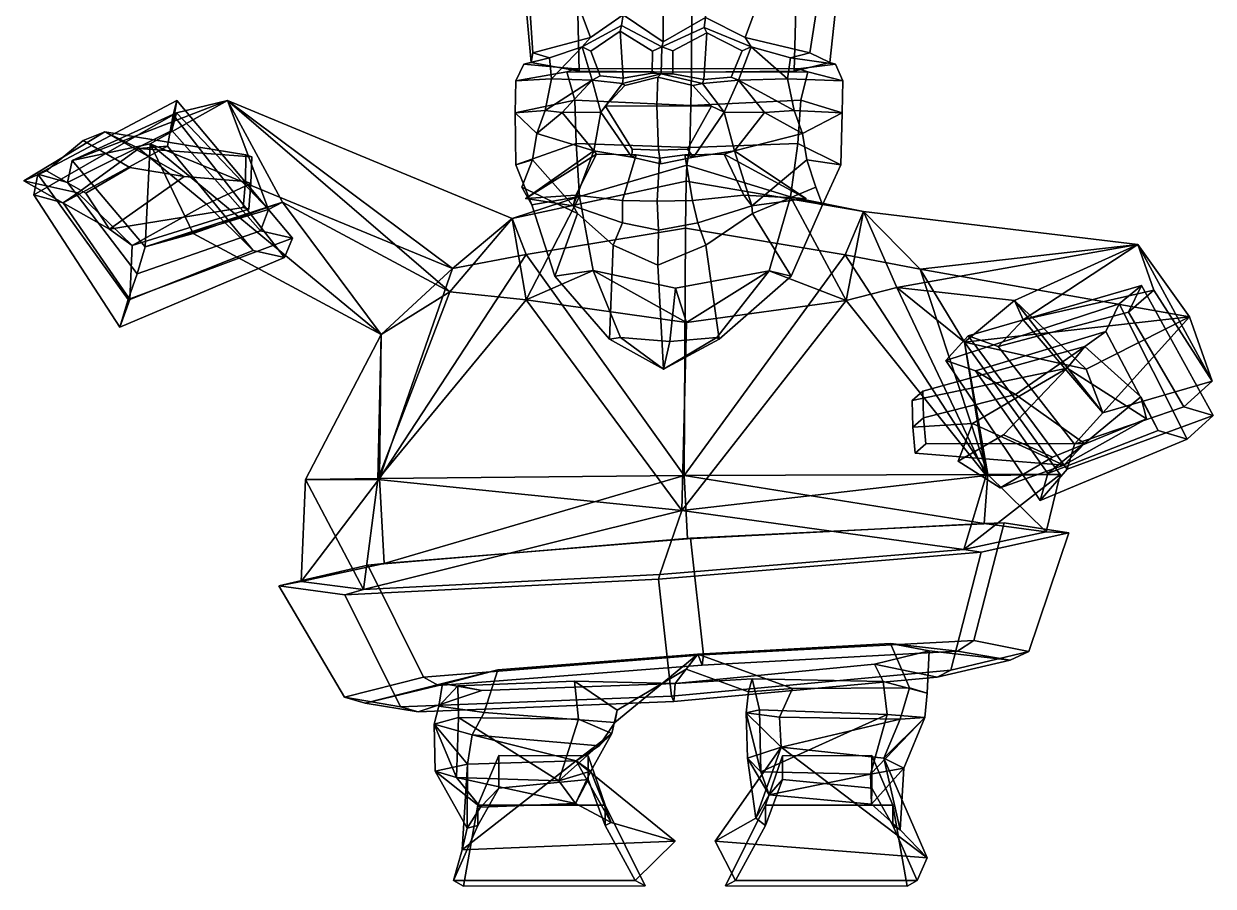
# Model space of a CAD drawing. Extents: x -256 to 201, y -153 to 345.
# Drawn here: x -256.1 to 200.8, y -152.9 to 178.5 of the extents above; entities that cross this region are included whole.
import ezdxf

# ---------------------------------------------------------------- set-up
doc = ezdxf.new("R2010")
doc.units = 0

msp = doc.modelspace()

# ---------------------------------------------------------------- linework, layer by layer
for p in [(-63.238716, 111.370888, 94.347466), (44.325809, 111.370888, 105.103508)]:
    msp.add_point(p)
for points in [[(-38.424961, 173.164734, 91.076164), (-50.834042, 206.534027, 86.301208), (-62.735733, 200.121628, 56.16407), (-60.489601, 167.277328, 71.203293)], [(-25.800177, 181.825867, 103.269112), (-27.749464, 207.61705, 100.92363), (-50.834042, 206.534027, 86.301208), (-38.424961, 173.164734, 91.076164)], [(-10.48357, 171.460022, 108.020943), (-10.50465, 206.085495, 108.23175), (-27.749464, 207.61705, 100.92363), (-25.800177, 181.825867, 103.269112)], [(-10.48357, 171.460022, 108.020943), (5.841125, 180.860107, 106.432549), (7.845806, 207.61705, 104.483025), (-10.50465, 206.085495, 108.23175)], [(5.841125, 180.860107, 106.432549), (21.059874, 173.164734, 97.024429), (33.368725, 206.534027, 94.721169), (7.845806, 207.61705, 104.483025)], [(21.059874, 173.164734, 97.024429), (45.822681, 167.277328, 81.834114), (51.002285, 200.121628, 67.537445), (33.368725, 206.534027, 94.721169)], [(-60.489601, 167.277328, 71.203293), (-62.735733, 200.121628, 56.16407), (-64.513626, 200.426453, 32.007229), (-61.224648, 163.509781, 36.175297)], [(-61.224648, 163.509781, 36.175297), (-64.513626, 200.426453, 32.007229), (-43.460579, 193.541306, 12.481117), (-42.761574, 160.246017, 13.787185)], [(53.479145, 163.509781, 47.645241), (39.814774, 160.246017, 22.044508), (40.758556, 193.541306, 20.902712), (57.528332, 200.426453, 44.21096)], [(45.822681, 167.277328, 81.834114), (53.479145, 163.509781, 47.645241), (57.528332, 200.426453, 44.21096), (51.002285, 200.121628, 67.537445)], [(-42.761574, 160.246017, 13.787185), (-43.460579, 193.541306, 12.481117), (0.487364, 190.708832, -1.692546), (0.340122, 159.912338, -0.220073)], [(39.814774, 160.246017, 22.044508), (0.340122, 159.912338, -0.220073), (0.487364, 190.708832, -1.692546), (40.758556, 193.541306, 20.902712)], [(-25.800177, 181.825867, 103.269112), (-38.424961, 173.164734, 91.076164), (-41.594002, 169.593369, 93.781662), (-26.426691, 177.756485, 107.675194)], [(-10.48357, 171.460022, 108.020943), (-25.800177, 181.825867, 103.269112), (-26.426691, 177.756485, 107.675194), (-10.987118, 169.582245, 111.263695)], [(-10.48357, 171.460022, 108.020943), (-10.987118, 169.582245, 111.263695), (5.26546, 176.964447, 110.843819), (5.841125, 180.860107, 106.432549)], [(5.841125, 180.860107, 106.432549), (5.26546, 176.964447, 110.843819), (23.356895, 169.593369, 100.276505), (21.059874, 173.164734, 97.024429)], [(-26.97364, 175.645432, 106.342171), (-26.426691, 177.756485, 107.675194), (-41.594002, 169.593369, 93.781662), (-38.303574, 167.891571, 94.951714)], [(-25.853243, 157.574173, 104.532349), (-26.97364, 175.645432, 106.342171), (-38.303574, 167.891571, 94.951714), (-34.727097, 158.443146, 98.326431)], [(-26.97364, 175.645432, 106.342171), (-14.5779, 167.882996, 109.27552), (-10.987118, 169.582245, 111.263695), (-26.426691, 177.756485, 107.675194)], [(-14.5779, 167.882996, 109.27552), (-26.97364, 175.645432, 106.342171), (-25.853243, 157.574173, 104.532349), (-14.664702, 159.429947, 110.143585)], [(6.263501, 175.001038, 109.455368), (5.26546, 176.964447, 110.843819), (-10.987118, 169.582245, 111.263695), (-6.712523, 167.993484, 110.250443)], [(-6.712523, 167.993484, 110.250443), (-6.819786, 159.181183, 111.323112), (5.136088, 157.00676, 106.972534), (6.263501, 175.001038, 109.455368)], [(5.136088, 157.00676, 106.972534), (15.675629, 157.933273, 101.460205), (19.844219, 168.003616, 98.151314), (6.263501, 175.001038, 109.455368)], [(6.263501, 175.001038, 109.455368), (19.844219, 168.003616, 98.151314), (23.356895, 169.593369, 100.276505), (5.26546, 176.964447, 110.843819)], [(-54.140175, 165.395065, 75.446938), (-41.594002, 169.593369, 93.781662), (-38.424961, 173.164734, 91.076164), (-60.489601, 167.277328, 71.203293)], [(-53.332695, 157.26564, 76.731651), (-41.594002, 169.593369, 93.781662), (-54.140175, 165.395065, 75.446938)], [(-37.765091, 156.736115, 99.067574), (-41.594002, 169.593369, 93.781662), (-53.332695, 157.26564, 76.731651)], [(-34.727097, 158.443146, 98.326431), (-38.303574, 167.891571, 94.951714), (-41.594002, 169.593369, 93.781662), (-37.765091, 156.736115, 99.067574)], [(-14.664702, 159.429947, 110.143585), (-11.288383, 159.198959, 113.828224), (-10.987118, 169.582245, 111.263695), (-14.5779, 167.882996, 109.27552)], [(-6.819786, 159.181183, 111.323112), (-6.712523, 167.993484, 110.250443), (-10.987118, 169.582245, 111.263695), (-11.288383, 159.198959, 113.828224)], [(15.675629, 157.933273, 101.460205), (18.488737, 156.736115, 104.692741), (23.356895, 169.593369, 100.276505), (19.844219, 168.003616, 98.151314)], [(18.488737, 156.736115, 104.692741), (37.269016, 157.26564, 85.791481), (23.356895, 169.593369, 100.276505)], [(38.403652, 165.395065, 84.700966), (45.822681, 167.277328, 81.834114), (21.059874, 173.164734, 97.024429), (23.356895, 169.593369, 100.276505)], [(37.269016, 157.26564, 85.791481), (38.403652, 165.395065, 84.700966), (23.356895, 169.593369, 100.276505)], [(-54.140175, 165.395065, 75.446938), (-63.980389, 162.939423, 36.697853), (-67.078659, 156.526855, 37.550365), (-53.332695, 157.26564, 76.731651)], [(-60.489601, 167.277328, 71.203293), (-61.224648, 163.509781, 36.175297), (-63.980389, 162.939423, 36.697853), (-54.140175, 165.395065, 75.446938)], [(38.403652, 165.395065, 84.700966), (37.269016, 157.26564, 85.791481), (58.50119, 156.526855, 50.107876), (55.721832, 162.939423, 48.667622)], [(45.822681, 167.277328, 81.834114), (38.403652, 165.395065, 84.700966), (55.721832, 162.939423, 48.667622), (53.479145, 163.509781, 47.645241)], [(-67.325806, 144.293625, 39.794331), (-67.078659, 156.526855, 37.550365), (-47.469124, 159.952713, 8.396517), (-44.476368, 149.109055, 7.139455)], [(-67.078659, 156.526855, 37.550365), (-63.980389, 162.939423, 36.697853), (-44.342854, 161.150146, 11.742759), (-47.469124, 159.952713, 8.396517)], [(-61.224648, 163.509781, 36.175297), (-42.761574, 160.246017, 13.787185), (-44.342854, 161.150146, 11.742759), (-63.980389, 162.939423, 36.697853)], [(-47.469124, 159.952713, 8.396517), (-44.342854, 161.150146, 11.742759), (0.271529, 161.229858, -1.327035), (0.351103, 159.891342, -2.571042)], [(-44.476368, 149.109055, 7.139455), (-47.469124, 159.952713, 8.396517), (0.351103, 159.891342, -2.571042), (0.200949, 147.02597, -1.069461)], [(-42.761574, 160.246017, 13.787185), (0.340122, 159.912338, -0.220073), (0.271529, 161.229858, -1.327035), (-44.342854, 161.150146, 11.742759)], [(42.368172, 149.109055, 15.82358), (0.200949, 147.02597, -1.069461), (0.351103, 159.891342, -2.571042), (45.05275, 159.952713, 17.648354)], [(39.814774, 160.246017, 22.044508), (41.414547, 161.150146, 20.318176), (0.271529, 161.229858, -1.327035), (0.340122, 159.912338, -0.220073)], [(45.05275, 159.952713, 17.648354), (0.351103, 159.891342, -2.571042), (0.271529, 161.229858, -1.327035), (41.414547, 161.150146, 20.318176)], [(53.479145, 163.509781, 47.645241), (55.721832, 162.939423, 48.667622), (41.414547, 161.150146, 20.318176), (39.814774, 160.246017, 22.044508)], [(58.50119, 156.526855, 50.107876), (45.05275, 159.952713, 17.648354), (41.414547, 161.150146, 20.318176), (55.721832, 162.939423, 48.667622)], [(58.299107, 144.293625, 52.356346), (42.368172, 149.109055, 15.82358), (45.05275, 159.952713, 17.648354), (58.50119, 156.526855, 50.107876)], [(-53.332695, 157.26564, 76.731651), (-67.078659, 156.526855, 37.550365), (-67.325806, 144.293625, 39.794331), (-55.84164, 145.121445, 76.315575)], [(-55.84164, 145.121445, 76.315575), (-37.765091, 156.736115, 99.067574), (-53.332695, 157.26564, 76.731651)], [(-49.293026, 144.352783, 101.225479), (-37.765091, 156.736115, 99.067574), (-55.84164, 145.121445, 76.315575)], [(-49.293026, 144.352783, 101.225479), (-34.474548, 144.493484, 105.876968), (-37.765091, 156.736115, 99.067574)], [(-25.853243, 157.574173, 104.532349), (-34.727097, 158.443146, 98.326431), (-37.765091, 156.736115, 99.067574), (-26.04619, 155.545486, 106.805496)], [(-34.474548, 144.493484, 105.876968), (-26.04619, 155.545486, 106.805496), (-37.765091, 156.736115, 99.067574)], [(-32.642033, 146.783783, 124.295982), (-25.200277, 154.724426, 123.794212), (-26.04619, 155.545486, 106.805496), (-34.474548, 144.493484, 105.876968)], [(-12.935908, 146.949036, 133.003143), (-12.509444, 157.906586, 128.738327), (-25.200277, 154.724426, 123.794212), (-32.642033, 146.783783, 124.295982)], [(-25.853243, 157.574173, 104.532349), (-26.04619, 155.545486, 106.805496), (-11.288383, 159.198959, 113.828224), (-14.664702, 159.429947, 110.143585)], [(-12.509444, 157.906586, 128.738327), (-11.288383, 159.198959, 113.828224), (-26.04619, 155.545486, 106.805496), (-25.200277, 154.724426, 123.794212)], [(-12.935908, 146.949036, 133.003143), (8.104148, 146.783783, 128.370453), (0.9091, 154.724426, 126.405045), (-12.509444, 157.906586, 128.738327)], [(-12.509444, 157.906586, 128.738327), (0.9091, 154.724426, 126.405045), (4.5678, 155.545486, 109.866776), (-11.288383, 159.198959, 113.828224)], [(5.136088, 157.00676, 106.972534), (-6.819786, 159.181183, 111.323112), (-11.288383, 159.198959, 113.828224), (4.5678, 155.545486, 109.866776)], [(8.104148, 146.783783, 128.370453), (13.013133, 144.493484, 110.625557), (4.5678, 155.545486, 109.866776), (0.9091, 154.724426, 126.405045)], [(5.136088, 157.00676, 106.972534), (4.5678, 155.545486, 109.866776), (18.488737, 156.736115, 104.692741), (15.675629, 157.933273, 101.460205)], [(13.013133, 144.493484, 110.625557), (18.488737, 156.736115, 104.692741), (4.5678, 155.545486, 109.866776)], [(28.459249, 144.352783, 109.000404), (18.488737, 156.736115, 104.692741), (13.013133, 144.493484, 110.625557)], [(39.810677, 145.121445, 85.88044), (37.269016, 157.26564, 85.791481), (18.488737, 156.736115, 104.692741)], [(28.459249, 144.352783, 109.000404), (39.810677, 145.121445, 85.88044), (18.488737, 156.736115, 104.692741)], [(37.269016, 157.26564, 85.791481), (39.810677, 145.121445, 85.88044), (58.299107, 144.293625, 52.356346), (58.50119, 156.526855, 50.107876)], [(-252.204239, 112.777664, 132.172394), (-198.714584, 143.487473, 143.491898), (-197.283386, 148.977921, 110.419518), (-250.745316, 120.649475, 98.92968)], [(-250.745316, 120.649475, 98.92968), (-197.283386, 148.977921, 110.419518), (-199.2388, 137.446243, 107.005402), (-239.272339, 117.45993, 98.751465)], [(-237.507584, 125.955399, 62.483101), (-197.440521, 144.171997, 70.234367), (-177.847961, 148.933502, 19.123289)], [(-237.507584, 125.955399, 62.483101), (-177.847961, 148.933502, 19.123289), (-207.500793, 132.367493, -9.744081)], [(-91.414642, 84.372635, -40.898521), (-207.500793, 132.367493, -9.744081), (-177.847961, 148.933502, 19.123289)], [(-152.916611, 96.1343, 98.174843), (-165.159683, 98.887833, 98.179619), (-199.2388, 137.446243, 107.005402), (-197.283386, 148.977921, 110.419518)], [(-152.916611, 96.1343, 98.174843), (-197.283386, 148.977921, 110.419518), (-198.714584, 143.487473, 143.491898), (-155.948196, 88.656586, 131.429688)], [(-162.095581, 107.057709, 61.90123), (-177.847961, 148.933502, 19.123289), (-197.440521, 144.171997, 70.234367)], [(-92.440254, 75.497864, 38.985851), (-68.430092, 103.672539, -10.877887), (-177.847961, 148.933502, 19.123289)], [(-92.440254, 75.497864, 38.985851), (-177.847961, 148.933502, 19.123289), (-156.740005, 109.905197, 45.179836)], [(-91.414642, 84.372635, -40.898521), (-177.847961, 148.933502, 19.123289), (-68.430092, 103.672539, -10.877887)], [(-162.095581, 107.057709, 61.90123), (-156.740005, 109.905197, 45.179836), (-177.847961, 148.933502, 19.123289)], [(-67.014259, 124.309937, 41.236904), (-67.325806, 144.293625, 39.794331), (-44.476368, 149.109055, 7.139455), (-43.956573, 132.431183, 10.221967)], [(-43.956573, 132.431183, 10.221967), (-44.476368, 149.109055, 7.139455), (0.200949, 147.02597, -1.069461), (-0.256354, 130.929184, 3.503741)], [(-22.394241, 130.331924, 120.259743), (-32.642033, 146.783783, 124.295982), (-34.474548, 144.493484, 105.876968), (-22.562679, 127.261459, 106.797981)], [(-12.308717, 129.845901, 126.730995), (-12.935908, 146.949036, 133.003143), (-32.642033, 146.783783, 124.295982), (-22.394241, 130.331924, 120.259743)], [(-12.308717, 129.845901, 126.730995), (-1.141505, 130.331924, 122.384941), (8.104148, 146.783783, 128.370453), (-12.935908, 146.949036, 133.003143)], [(-1.141505, 130.331924, 122.384941), (1.154753, 127.261459, 109.169632), (13.013133, 144.493484, 110.625557), (8.104148, 146.783783, 128.370453)], [(41.248291, 132.431183, 18.74213), (-0.256354, 130.929184, 3.503741), (0.200949, 147.02597, -1.069461), (42.368172, 149.109055, 15.82358)], [(57.708092, 124.309937, 53.708672), (41.248291, 132.431183, 18.74213), (42.368172, 149.109055, 15.82358), (58.299107, 144.293625, 52.356346)], [(-252.204239, 112.777664, 132.172394), (-240.890503, 109.670052, 132.00737), (-200.848312, 131.426697, 139.915497), (-198.714584, 143.487473, 143.491898)], [(-239.272339, 117.45993, 98.751465), (-199.2388, 137.446243, 107.005402), (-197.440521, 144.171997, 70.234367), (-237.507584, 125.955399, 62.483101)], [(-155.948196, 88.656586, 131.429688), (-198.714584, 143.487473, 143.491898), (-200.848312, 131.426697, 139.915497), (-167.969284, 91.3965, 131.444717)], [(-197.440521, 144.171997, 70.234367), (-199.2388, 137.446243, 107.005402), (-165.159683, 98.887833, 98.179619), (-162.095581, 107.057709, 61.90123)], [(-55.84164, 145.121445, 76.315575), (-67.325806, 144.293625, 39.794331), (-58.954498, 136.292572, 75.417427)], [(-60.633053, 126.159332, 75.430176), (-58.954498, 136.292572, 75.417427), (-67.325806, 144.293625, 39.794331), (-67.014259, 124.309937, 41.236904)], [(-58.954498, 136.292572, 75.417427), (-49.293026, 144.352783, 101.225479), (-55.84164, 145.121445, 76.315575)], [(-37.079849, 129.693756, 99.181648), (-49.293026, 144.352783, 101.225479), (-58.954498, 136.292572, 75.417427)], [(-37.079849, 129.693756, 99.181648), (-34.474548, 144.493484, 105.876968), (-49.293026, 144.352783, 101.225479)], [(-22.562679, 127.261459, 106.797981), (-34.474548, 144.493484, 105.876968), (-37.079849, 129.693756, 99.181648)], [(1.154753, 127.261459, 109.169632), (16.892607, 129.693756, 104.578697), (13.013133, 144.493484, 110.625557)], [(16.892607, 129.693756, 104.578697), (28.459249, 144.352783, 109.000404), (13.013133, 144.493484, 110.625557)], [(16.892607, 129.693756, 104.578697), (43.039745, 136.292572, 85.61647), (28.459249, 144.352783, 109.000404)], [(43.039745, 136.292572, 85.61647), (39.810677, 145.121445, 85.88044), (28.459249, 144.352783, 109.000404)], [(39.810677, 145.121445, 85.88044), (43.039745, 136.292572, 85.61647), (58.299107, 144.293625, 52.356346)], [(44.682537, 126.159332, 85.961334), (57.708092, 124.309937, 53.708672), (58.299107, 144.293625, 52.356346), (43.039745, 136.292572, 85.61647)], [(-256.079926, 118.165268, 153.571259), (-224.901978, 136.989319, 156.231873), (-211.873657, 130.517776, 124.299065), (-235.308304, 113.525681, 122.02475)], [(-247.317535, 121.88636, 214.037872), (-233.310776, 133.611526, 225.926392), (-224.901978, 136.989319, 156.231873), (-256.079926, 118.165268, 153.571259)], [(-232.195251, 113.426483, 229.939117), (-215.373749, 123.198021, 230.89505), (-233.310776, 133.611526, 225.926392), (-247.317535, 121.88636, 214.037872)], [(-215.373749, 123.198021, 230.89505), (-194.49588, 119.761955, 179.328812), (-224.901978, 136.989319, 156.231873), (-233.310776, 133.611526, 225.926392)], [(-170.760635, 128.097427, 182.453262), (-168.524475, 127.387817, 169.496887), (-211.873657, 130.517776, 124.299065), (-224.901978, 136.989319, 156.231873)], [(-170.924454, 117.812172, 183.993332), (-170.760635, 128.097427, 182.453262), (-224.901978, 136.989319, 156.231873), (-194.49588, 119.761955, 179.328812)], [(-60.633053, 126.159332, 75.430176), (-45.082256, 108.528572, 104.959198), (-37.079849, 129.693756, 99.181648), (-58.954498, 136.292572, 75.417427)], [(44.682537, 126.159332, 85.961334), (43.039745, 136.292572, 85.61647), (16.892607, 129.693756, 104.578697), (23.592533, 108.528572, 111.826416)], [(-235.308304, 113.525681, 122.02475), (-211.873657, 130.517776, 124.299065), (-200.848312, 131.426697, 139.915497), (-240.890503, 109.670052, 132.00737)], [(-209.470535, 92.750916, 54.799248), (-237.507584, 125.955399, 62.483101), (-207.500793, 132.367493, -9.744081)], [(-185.886826, 109.179138, 127.623993), (-167.969284, 91.3965, 131.444717), (-200.848312, 131.426697, 139.915497), (-211.873657, 130.517776, 124.299065)], [(-168.811768, 117.102531, 170.996445), (-185.886826, 109.179138, 127.623993), (-211.873657, 130.517776, 124.299065), (-168.524475, 127.387817, 169.496887)], [(-209.470535, 92.750916, 54.799248), (-207.500793, 132.367493, -9.744081), (-191.01506, 97.906601, 11.037867)], [(-118.761353, 59.001621, -2.760633), (-207.500793, 132.367493, -9.744081), (-91.414642, 84.372635, -40.898521)], [(-191.01506, 97.906601, 11.037867), (-207.500793, 132.367493, -9.744081), (-118.761353, 59.001621, -2.760633)], [(-170.924454, 117.812172, 183.993332), (-168.811768, 117.102531, 170.996445), (-168.524475, 127.387817, 169.496887), (-170.760635, 128.097427, 182.453262)], [(-60.893265, 108.907188, 46.131931), (-67.014259, 124.309937, 41.236904), (-43.956573, 132.431183, 10.221967), (-42.66275, 112.07962, 21.348597)], [(-36.080498, 128.369751, 113.904724), (-37.079849, 129.693756, 99.181648), (-63.238716, 111.370888, 94.347466)], [(-63.238716, 111.370888, 94.347466), (-37.079849, 129.693756, 99.181648), (-45.082256, 108.528572, 104.959198)], [(-44.060131, 112.562637, 115.597984), (-36.080498, 128.369751, 113.904724), (-63.238716, 111.370888, 94.347466)], [(-20.892445, 128.126541, 115.545662), (-36.080498, 128.369751, 113.904724), (-44.060131, 112.562637, 115.597984), (-26.119698, 110.526794, 126.444458)], [(-42.66275, 112.07962, 21.348597), (-43.956573, 132.431183, 10.221967), (-0.256354, 130.929184, 3.503741), (-1.412559, 124.077538, 0.369427)], [(-36.080498, 128.369751, 113.904724), (-20.892445, 128.126541, 115.545662), (-22.562679, 127.261459, 106.797981), (-37.079849, 129.693756, 99.181648)], [(-26.119698, 110.526794, 126.444458), (-12.754997, 110.337791, 128.494934), (-11.837672, 126.814232, 119.321335), (-20.892445, 128.126541, 115.545662)], [(-12.308717, 129.845901, 126.730995), (-22.394241, 130.331924, 120.259743), (-22.562679, 127.261459, 106.797981), (-11.315985, 124.674377, 114.104263)], [(-11.837672, 126.814232, 119.321335), (-11.315985, 124.674377, 114.104263), (-22.562679, 127.261459, 106.797981), (-20.892445, 128.126541, 115.545662)], [(0.751092, 110.526794, 129.131439), (-2.214558, 128.126541, 117.413376), (-11.837672, 126.814232, 119.321335), (-12.754997, 110.337791, 128.494934)], [(-12.308717, 129.845901, 126.730995), (-11.315985, 124.674377, 114.104263), (1.154753, 127.261459, 109.169632), (-1.141505, 130.331924, 122.384941)], [(-11.837672, 126.814232, 119.321335), (-2.214558, 128.126541, 117.413376), (1.154753, 127.261459, 109.169632), (-11.315985, 124.674377, 114.104263)], [(12.99769, 128.369751, 118.812363), (16.892607, 129.693756, 104.578697), (1.154753, 127.261459, 109.169632), (-2.214558, 128.126541, 117.413376)], [(-2.214558, 128.126541, 117.413376), (0.751092, 110.526794, 129.131439), (20.484035, 112.562637, 122.052162), (12.99769, 128.369751, 118.812363)], [(38.477741, 111.979073, 24.143858), (-1.412559, 124.077538, 0.369427), (-0.256354, 130.929184, 3.503741), (41.248291, 132.431183, 18.74213)], [(12.99769, 128.369751, 118.812363), (44.325809, 111.370888, 105.103508), (16.892607, 129.693756, 104.578697)], [(20.484035, 112.562637, 122.052162), (44.325809, 111.370888, 105.103508), (12.99769, 128.369751, 118.812363)], [(44.325809, 111.370888, 105.103508), (23.592533, 108.528572, 111.826416), (16.892607, 129.693756, 104.578697)], [(50.73901, 108.907188, 57.294739), (38.477741, 111.979073, 24.143858), (41.248291, 132.431183, 18.74213), (57.708092, 124.309937, 53.708672)], [(-209.470535, 92.750916, 54.799248), (-212.511398, 82.344734, 90.441193), (-239.272339, 117.45993, 98.751465), (-237.507584, 125.955399, 62.483101)], [(-1.632908, 118.035805, -12.707818), (-68.430092, 103.672539, -10.877887), (-42.66275, 112.07962, 21.348597), (-1.412559, 124.077538, 0.369427)], [(-60.893265, 108.907188, 46.131931), (-64.810883, 115.72036, 78.317665), (-60.633053, 126.159332, 75.430176), (-67.014259, 124.309937, 41.236904)], [(-60.633053, 126.159332, 75.430176), (-64.810883, 115.72036, 78.317665), (-43.44363, 105.546158, 95.708626), (-45.082256, 108.528572, 104.959198)], [(-1.412559, 124.077538, 0.369427), (38.477741, 111.979073, 24.143858), (66.454765, 106.306702, -12.237965), (-1.632908, 118.035805, -12.707818)], [(44.682537, 126.159332, 85.961334), (23.592533, 108.528572, 111.826416), (23.818079, 105.546158, 102.43454), (48.205891, 115.72036, 89.618927)], [(50.73901, 108.907188, 57.294739), (57.708092, 124.309937, 53.708672), (44.682537, 126.159332, 85.961334), (48.205891, 115.72036, 89.618927)], [(-232.195251, 113.426483, 229.939117), (-247.317535, 121.88636, 214.037872), (-256.079926, 118.165268, 153.571259), (-223.206619, 99.493835, 162.028198)], [(-216.005432, 72.455269, 87.397392), (-219.133575, 61.858475, 120.721252), (-252.204239, 112.777664, 132.172394), (-250.745316, 120.649475, 98.92968)], [(-216.005432, 72.455269, 87.397392), (-250.745316, 120.649475, 98.92968), (-239.272339, 117.45993, 98.751465), (-212.511398, 82.344734, 90.441193)], [(-232.195251, 113.426483, 229.939117), (-223.206619, 99.493835, 162.028198), (-194.49588, 119.761955, 179.328812), (-215.373749, 123.198021, 230.89505)], [(-171.86882, 107.889267, 185.401443), (-170.924454, 117.812172, 183.993332), (-194.49588, 119.761955, 179.328812), (-223.206619, 99.493835, 162.028198)], [(-223.206619, 99.493835, 162.028198), (-256.079926, 118.165268, 153.571259), (-235.308304, 113.525681, 122.02475), (-214.451401, 93.287636, 124.890533)], [(-169.637482, 107.177582, 172.403351), (-214.451401, 93.287636, 124.890533), (-185.886826, 109.179138, 127.623993), (-168.811768, 117.102531, 170.996445)], [(-171.86882, 107.889267, 185.401443), (-169.637482, 107.177582, 172.403351), (-168.811768, 117.102531, 170.996445), (-170.924454, 117.812172, 183.993332)], [(-1.632908, 118.035805, -12.707818), (-1.908, 99.882523, -59.411938), (-63.120792, 89.852921, -52.230225), (-68.430092, 103.672539, -10.877887)], [(-43.44363, 105.546158, 95.708626), (-64.810883, 115.72036, 78.317665), (-60.893265, 108.907188, 46.131931), (-52.122902, 81.413017, 63.699448)], [(-1.632908, 118.035805, -12.707818), (66.454765, 106.306702, -12.237965), (59.37463, 89.667236, -52.388508), (-1.908, 99.882523, -59.411938)], [(23.818079, 105.546158, 102.43454), (38.663719, 81.413017, 72.777771), (50.73901, 108.907188, 57.294739), (48.205891, 115.72036, 89.618927)], [(-219.133575, 61.858475, 120.721252), (-215.37532, 72.544136, 124.00901), (-240.890503, 109.670052, 132.00737), (-252.204239, 112.777664, 132.172394)], [(-214.451401, 93.287636, 124.890533), (-235.308304, 113.525681, 122.02475), (-240.890503, 109.670052, 132.00737), (-215.37532, 72.544136, 124.00901)], [(-209.470535, 92.750916, 54.799248), (-191.01506, 97.906601, 11.037867), (-156.740005, 109.905197, 45.179836)], [(-209.470535, 92.750916, 54.799248), (-156.740005, 109.905197, 45.179836), (-162.095581, 107.057709, 61.90123)], [(-191.01506, 97.906601, 11.037867), (-118.761353, 59.001621, -2.760633), (-156.740005, 109.905197, 45.179836)], [(-118.761353, 59.001621, -2.760633), (-92.440254, 75.497864, 38.985851), (-156.740005, 109.905197, 45.179836)], [(-68.430092, 103.672539, -10.877887), (-63.095955, 72.402809, 50.272022), (-42.66275, 112.07962, 21.348597)], [(-45.082256, 108.528572, 104.959198), (-44.060131, 112.562637, 115.597984), (-63.238716, 111.370888, 94.347466)], [(-63.095955, 72.402809, 50.272022), (-37.432289, 83.601311, 49.90797), (-42.66275, 112.07962, 21.348597)], [(-52.122902, 81.413017, 63.699448), (-60.893265, 108.907188, 46.131931), (-42.66275, 112.07962, 21.348597), (-37.432289, 83.601311, 49.90797)], [(-26.119698, 110.526794, 126.444458), (-44.060131, 112.562637, 115.597984), (-45.082256, 108.528572, 104.959198), (-26.130669, 101.910507, 116.09127)], [(-12.754997, 110.337791, 128.494934), (-26.119698, 110.526794, 126.444458), (-26.130669, 101.910507, 116.09127), (-12.22505, 99.157265, 123.195251)], [(-12.754997, 110.337791, 128.494934), (-12.22505, 99.157265, 123.195251), (2.811905, 101.910507, 118.98542), (0.751092, 110.526794, 129.131439)], [(0.751092, 110.526794, 129.131439), (2.811905, 101.910507, 118.98542), (23.592533, 108.528572, 111.826416), (20.484035, 112.562637, 122.052162)], [(23.592533, 108.528572, 111.826416), (44.325809, 111.370888, 105.103508), (20.484035, 112.562637, 122.052162)], [(38.663719, 81.413017, 72.777771), (30.261791, 83.486725, 53.092232), (38.477741, 111.979073, 24.143858), (50.73901, 108.907188, 57.294739)], [(59.792995, 72.16938, 50.073032), (38.477741, 111.979073, 24.143858), (30.261791, 83.486725, 53.092232)], [(66.454765, 106.306702, -12.237965), (38.477741, 111.979073, 24.143858), (59.792995, 72.16938, 50.073032)], [(-171.86882, 107.889267, 185.401443), (-223.206619, 99.493835, 162.028198), (-214.451401, 93.287636, 124.890533), (-169.637482, 107.177582, 172.403351)], [(-214.451401, 93.287636, 124.890533), (-215.37532, 72.544136, 124.00901), (-167.969284, 91.3965, 131.444717), (-185.886826, 109.179138, 127.623993)], [(-162.095581, 107.057709, 61.90123), (-165.159683, 98.887833, 98.179619), (-212.511398, 82.344734, 90.441193), (-209.470535, 92.750916, 54.799248)], [(-31.06838, 57.291241, 98.956848), (-29.633104, 93.42511, 117.875046), (-43.44363, 105.546158, 95.708626), (-52.122902, 81.413017, 63.699448)], [(-29.633104, 93.42511, 117.875046), (-26.130669, 101.910507, 116.09127), (-45.082256, 108.528572, 104.959198), (-43.44363, 105.546158, 95.708626)], [(5.891781, 93.42511, 121.427399), (23.818079, 105.546158, 102.43454), (23.592533, 108.528572, 111.826416), (2.811905, 101.910507, 118.98542)], [(11.044678, 57.291241, 103.167992), (38.663719, 81.413017, 72.777771), (23.818079, 105.546158, 102.43454), (5.891781, 93.42511, 121.427399)], [(88.230934, 84.172966, -41.099674), (59.37463, 89.667236, -52.388508), (66.454765, 106.306702, -12.237965)], [(79.250648, 77.158127, 37.551498), (66.454765, 106.306702, -12.237965), (59.792995, 72.16938, 50.073032)], [(79.250648, 77.158127, 37.551498), (171.888748, 93.578651, 39.794182), (66.454765, 106.306702, -12.237965)], [(88.230934, 84.172966, -41.099674), (66.454765, 106.306702, -12.237965), (171.888748, 93.578651, 39.794182)], [(-92.440254, 75.497864, 38.985851), (-63.095955, 72.402809, 50.272022), (-68.430092, 103.672539, -10.877887)], [(-91.414642, 84.372635, -40.898521), (-68.430092, 103.672539, -10.877887), (-63.120792, 89.852921, -52.230225)], [(-12.528576, 85.68483, 126.230629), (-12.22505, 99.157265, 123.195251), (-26.130669, 101.910507, 116.09127), (-29.633104, 93.42511, 117.875046)], [(-12.528576, 85.68483, 126.230629), (5.891781, 93.42511, 121.427399), (2.811905, 101.910507, 118.98542), (-12.22505, 99.157265, 123.195251)], [(-216.005432, 72.455269, 87.397392), (-152.916611, 96.1343, 98.174843), (-155.948196, 88.656586, 131.429688), (-219.133575, 61.858475, 120.721252)], [(-216.005432, 72.455269, 87.397392), (-212.511398, 82.344734, 90.441193), (-165.159683, 98.887833, 98.179619), (-152.916611, 96.1343, 98.174843)], [(-2.464996, 4.910944, -108.139397), (-63.120792, 89.852921, -52.230225), (-1.908, 99.882523, -59.411938)], [(-2.464996, 4.910944, -108.139397), (-1.908, 99.882523, -59.411938), (59.37463, 89.667236, -52.388508)], [(-219.133575, 61.858475, 120.721252), (-155.948196, 88.656586, 131.429688), (-167.969284, 91.3965, 131.444717), (-215.37532, 72.544136, 124.00901)], [(-10.346434, 45.684944, 104.408379), (-12.528576, 85.68483, 126.230629), (-29.633104, 93.42511, 117.875046), (-31.06838, 57.291241, 98.956848)], [(-10.346434, 45.684944, 104.408379), (11.044678, 57.291241, 103.167992), (5.891781, 93.42511, 121.427399), (-12.528576, 85.68483, 126.230629)], [(79.250648, 77.158127, 37.551498), (124.423119, 72.064171, 53.893581), (171.888748, 93.578651, 39.794182)], [(88.230934, 84.172966, -41.099674), (171.888748, 93.578651, 39.794182), (191.715454, 65.815926, 13.475873)], [(127.782242, 64.672592, 71.681137), (171.888748, 93.578651, 39.794182), (124.423119, 72.064171, 53.893581)], [(127.782242, 64.672592, 71.681137), (178.0065, 76.136635, 90.715569), (171.888748, 93.578651, 39.794182)], [(200.362579, 41.066624, 84.638161), (191.715454, 65.815926, 13.475873), (171.888748, 93.578651, 39.794182)], [(200.362579, 41.066624, 84.638161), (171.888748, 93.578651, 39.794182), (178.0065, 76.136635, 90.715569)], [(-119.411804, 3.76389, -72.031082), (-63.120792, 89.852921, -52.230225), (-2.464996, 4.910944, -108.139397)], [(-119.411804, 3.76389, -72.031082), (-91.414642, 84.372635, -40.898521), (-63.120792, 89.852921, -52.230225)], [(114.197052, 5.319366, -71.236816), (-2.464996, 4.910944, -108.139397), (59.37463, 89.667236, -52.388508)], [(114.197052, 5.319366, -71.236816), (59.37463, 89.667236, -52.388508), (88.230934, 84.172966, -41.099674)], [(-119.411804, 3.76389, -72.031082), (-118.761353, 59.001621, -2.760633), (-91.414642, 84.372635, -40.898521)], [(-1.54936, 63.675194, 55.98119), (-37.432289, 83.601311, 49.90797), (-63.095955, 72.402809, 50.272022)], [(-31.06838, 57.291241, 98.956848), (-52.122902, 81.413017, 63.699448), (-37.432289, 83.601311, 49.90797), (-26.921703, 57.940903, 82.756554)], [(-26.921703, 57.940903, 82.756554), (-37.432289, 83.601311, 49.90797), (-5.685028, 76.868973, 57.792553), (-7.922491, 56.428009, 80.16803)], [(-5.685028, 76.868973, 57.792553), (-37.432289, 83.601311, 49.90797), (-1.54936, 63.675194, 55.98119)], [(10.187965, 57.940903, 86.467377), (-7.922491, 56.428009, 80.16803), (-5.685028, 76.868973, 57.792553), (30.261791, 83.486725, 53.092232)], [(-5.685028, 76.868973, 57.792553), (-1.54936, 63.675194, 55.98119), (30.261791, 83.486725, 53.092232)], [(-1.54936, 63.675194, 55.98119), (59.792995, 72.16938, 50.073032), (30.261791, 83.486725, 53.092232)], [(11.044678, 57.291241, 103.167992), (10.187965, 57.940903, 86.467377), (30.261791, 83.486725, 53.092232), (38.663719, 81.413017, 72.777771)], [(114.197052, 5.319366, -71.236816), (88.230934, 84.172966, -41.099674), (105.257256, 56.061218, -2.544894)], [(105.257256, 56.061218, -2.544894), (88.230934, 84.172966, -41.099674), (191.715454, 65.815926, 13.475873)], [(106.646423, 58.521278, 104.172913), (98.09491, 49.033867, 135.781372), (164.717865, 70.863846, 162.530243), (173.278488, 77.899033, 130.935501)], [(106.646423, 58.521278, 104.172913), (173.278488, 77.899033, 130.935501), (168.265579, 67.70266, 125.757111), (118.249405, 54.438137, 106.132225)], [(190.736588, 18.90316, 152.319748), (200.801727, 27.898287, 120.981506), (173.278488, 77.899033, 130.935501), (164.717865, 70.863846, 162.530243)], [(200.801727, 27.898287, 120.981506), (189.579178, 31.238922, 118.865997), (168.265579, 67.70266, 125.757111), (173.278488, 77.899033, 130.935501)], [(-120.065025, 3.351817, 91.610832), (-92.440254, 75.497864, 38.985851), (-118.761353, 59.001621, -2.760633)], [(-120.065025, 3.351817, 91.610832), (-63.095955, 72.402809, 50.272022), (-92.440254, 75.497864, 38.985851)], [(113.543831, 4.907294, 92.405098), (79.250648, 77.158127, 37.551498), (59.792995, 72.16938, 50.073032)], [(113.543831, 4.907294, 92.405098), (105.257256, 56.061218, -2.544894), (79.250648, 77.158127, 37.551498)], [(105.257256, 56.061218, -2.544894), (124.423119, 72.064171, 53.893581), (79.250648, 77.158127, 37.551498)], [(178.0065, 76.136635, 90.715569), (127.782242, 64.672592, 71.681137), (118.249405, 54.438137, 106.132225), (168.265579, 67.70266, 125.757111)], [(189.579178, 31.238922, 118.865997), (200.362579, 41.066624, 84.638161), (178.0065, 76.136635, 90.715569), (168.265579, 67.70266, 125.757111)], [(-3.247747, -8.522274, 126.658203), (-63.095955, 72.402809, 50.272022), (-120.065025, 3.351817, 91.610832)], [(-3.247747, -8.522274, 126.658203), (-1.54936, 63.675194, 55.98119), (-63.095955, 72.402809, 50.272022)], [(-3.247747, -8.522274, 126.658203), (59.792995, 72.16938, 50.073032), (-1.54936, 63.675194, 55.98119)], [(-3.247747, -8.522274, 126.658203), (113.543831, 4.907294, 92.405098), (59.792995, 72.16938, 50.073032)], [(98.09491, 49.033867, 135.781372), (109.508339, 45.053726, 137.721802), (159.54747, 60.154179, 157.119293), (164.717865, 70.863846, 162.530243)], [(152.032501, 45.78091, 24.124918), (124.423119, 72.064171, 53.893581), (105.257256, 56.061218, -2.544894)], [(158.363876, 28.97209, 67.812714), (124.423119, 72.064171, 53.893581), (152.032501, 45.78091, 24.124918)], [(158.363876, 28.97209, 67.812714), (127.782242, 64.672592, 71.681137), (124.423119, 72.064171, 53.893581)], [(190.736588, 18.90316, 152.319748), (164.717865, 70.863846, 162.530243), (159.54747, 60.154179, 157.119293), (179.691437, 22.227442, 150.250885)], [(152.032501, 45.78091, 24.124918), (105.257256, 56.061218, -2.544894), (191.715454, 65.815926, 13.475873)], [(127.782242, 64.672592, 71.681137), (158.363876, 28.97209, 67.812714), (147.529419, 16.966648, 101.236694), (118.249405, 54.438137, 106.132225)], [(158.363876, 28.97209, 67.812714), (152.032501, 45.78091, 24.124918), (191.715454, 65.815926, 13.475873)], [(158.363876, 28.97209, 67.812714), (191.715454, 65.815926, 13.475873), (200.362579, 41.066624, 84.638161)], [(124.829597, 35.945385, 125.295464), (151.444595, 54.424328, 139.467133), (159.54747, 60.154179, 157.119293), (109.508339, 45.053726, 137.721802)], [(172.964874, 35.111847, 141.182571), (179.691437, 22.227442, 150.250885), (159.54747, 60.154179, 157.119293), (151.444595, 54.424328, 139.467133)], [(-120.065025, 3.351817, 91.610832), (-118.761353, 59.001621, -2.760633), (-147.858566, 3.393379, 0.555749)], [(-147.858566, 3.393379, 0.555749), (-118.761353, 59.001621, -2.760633), (-119.411804, 3.76389, -72.031082)], [(-10.346434, 45.684944, 104.408379), (-31.06838, 57.291241, 98.956848), (-26.921703, 57.940903, 82.756554)], [(-10.346434, 45.684944, 104.408379), (-26.921703, 57.940903, 82.756554), (-7.922491, 56.428009, 80.16803)], [(-10.346434, 45.684944, 104.408379), (-7.922491, 56.428009, 80.16803), (10.187965, 57.940903, 86.467377)], [(-10.346434, 45.684944, 104.408379), (10.187965, 57.940903, 86.467377), (11.044678, 57.291241, 103.167992)], [(144.718079, 7.290509, 96.899063), (134.273804, -4.786556, 128.027802), (98.09491, 49.033867, 135.781372), (106.646423, 58.521278, 104.172913)], [(113.543831, 4.907294, 92.405098), (142.063538, 5.323823, 1.541487), (105.257256, 56.061218, -2.544894)], [(142.063538, 5.323823, 1.541487), (114.197052, 5.319366, -71.236816), (105.257256, 56.061218, -2.544894)], [(144.718079, 7.290509, 96.899063), (106.646423, 58.521278, 104.172913), (118.249405, 54.438137, 106.132225), (147.529419, 16.966648, 101.236694)], [(85.159561, 33.698174, 165.584564), (144.727676, 46.080761, 172.095749), (151.444595, 54.424328, 139.467133), (89.214302, 37.241386, 153.409897)], [(89.579407, 26.987974, 150.729874), (89.214302, 37.241386, 153.409897), (151.444595, 54.424328, 139.467133), (124.829597, 35.945385, 125.295464)], [(175.150513, 26.601944, 176.79953), (172.964874, 35.111847, 141.182571), (151.444595, 54.424328, 139.467133), (144.727676, 46.080761, 172.095749)], [(85.396141, 23.44179, 162.881592), (108.359985, 24.90274, 170.616287), (144.727676, 46.080761, 172.095749), (85.159561, 33.698174, 165.584564)], [(134.273804, -4.786556, 128.027802), (137.325455, 5.659858, 132.715607), (109.508339, 45.053726, 137.721802), (98.09491, 49.033867, 135.781372)], [(102.825554, 10.443944, 224.839081), (120.259193, 20.474863, 233.068588), (144.727676, 46.080761, 172.095749), (108.359985, 24.90274, 170.616287)], [(139.123657, 11.957236, 224.923569), (175.150513, 26.601944, 176.79953), (144.727676, 46.080761, 172.095749), (120.259193, 20.474863, 233.068588)], [(151.331436, 17.162874, 128.979874), (124.829597, 35.945385, 125.295464), (109.508339, 45.053726, 137.721802), (137.325455, 5.659858, 132.715607)], [(85.396141, 23.44179, 162.881592), (85.159561, 33.698174, 165.584564), (89.214302, 37.241386, 153.409897), (89.579407, 26.987974, 150.729874)], [(158.363876, 28.97209, 67.812714), (200.362579, 41.066624, 84.638161), (189.579178, 31.238922, 118.865997), (147.529419, 16.966648, 101.236694)], [(90.437988, 17.063324, 148.363113), (89.579407, 26.987974, 150.729874), (124.829597, 35.945385, 125.295464), (151.331436, 17.162874, 128.979874)], [(151.331436, 17.162874, 128.979874), (137.325455, 5.659858, 132.715607), (179.691437, 22.227442, 150.250885), (172.964874, 35.111847, 141.182571)], [(143.467514, 8.813265, 161.336639), (151.331436, 17.162874, 128.979874), (172.964874, 35.111847, 141.182571), (175.150513, 26.601944, 176.79953)], [(144.718079, 7.290509, 96.899063), (200.801727, 27.898287, 120.981506), (190.736588, 18.90316, 152.319748), (134.273804, -4.786556, 128.027802)], [(144.718079, 7.290509, 96.899063), (147.529419, 16.966648, 101.236694), (189.579178, 31.238922, 118.865997), (200.801727, 27.898287, 120.981506)], [(86.35955, 13.509459, 160.571365), (85.396141, 23.44179, 162.881592), (89.579407, 26.987974, 150.729874), (90.437988, 17.063324, 148.363113)], [(86.35955, 13.509459, 160.571365), (143.467514, 8.813265, 161.336639), (108.359985, 24.90274, 170.616287), (85.396141, 23.44179, 162.881592)], [(118.987991, 0.150029, 227.931213), (102.825554, 10.443944, 224.839081), (108.359985, 24.90274, 170.616287), (143.467514, 8.813265, 161.336639)], [(118.987991, 0.150029, 227.931213), (143.467514, 8.813265, 161.336639), (175.150513, 26.601944, 176.79953), (139.123657, 11.957236, 224.923569)], [(118.987991, 0.150029, 227.931213), (139.123657, 11.957236, 224.923569), (120.259193, 20.474863, 233.068588), (102.825554, 10.443944, 224.839081)], [(134.273804, -4.786556, 128.027802), (190.736588, 18.90316, 152.319748), (179.691437, 22.227442, 150.250885), (137.325455, 5.659858, 132.715607)], [(86.35955, 13.509459, 160.571365), (90.437988, 17.063324, 148.363113), (151.331436, 17.162874, 128.979874), (143.467514, 8.813265, 161.336639)], [(-117.712181, -28.89621, -86.369766), (-119.411804, 3.76389, -72.031082), (-2.464996, 4.910944, -108.139397)], [(-117.712181, -28.89621, -86.369766), (-2.464996, 4.910944, -108.139397), (-1.117417, -19.433187, -114.125107)], [(104.999443, -23.572224, 87.955986), (113.543831, 4.907294, 92.405098), (-3.247747, -8.522274, 126.658203)], [(112.827271, -13.518742, -77.476868), (-2.464996, 4.910944, -108.139397), (114.197052, 5.319366, -71.236816)], [(112.827271, -13.518742, -77.476868), (-1.117417, -19.433187, -114.125107), (-2.464996, 4.910944, -108.139397)], [(104.999443, -23.572224, 87.955986), (142.063538, 5.323823, 1.541487), (113.543831, 4.907294, 92.405098)], [(104.999443, -23.572224, 87.955986), (136.602661, -16.827349, 8.547319), (142.063538, 5.323823, 1.541487)], [(136.602661, -16.827349, 8.547319), (112.827271, -13.518742, -77.476868), (114.197052, 5.319366, -71.236816)], [(136.602661, -16.827349, 8.547319), (114.197052, 5.319366, -71.236816), (142.063538, 5.323823, 1.541487)], [(-149.526962, -35.9128, -2.48992), (-147.858566, 3.393379, 0.555749), (-119.411804, 3.76389, -72.031082)], [(-149.526962, -35.9128, -2.48992), (-119.411804, 3.76389, -72.031082), (-117.712181, -28.89621, -86.369766)], [(-125.540016, -38.949699, 79.063095), (-147.858566, 3.393379, 0.555749), (-149.526962, -35.9128, -2.48992)], [(-125.540016, -38.949699, 79.063095), (-120.065025, 3.351817, 91.610832), (-147.858566, 3.393379, 0.555749)], [(-125.540016, -38.949699, 79.063095), (-3.247747, -8.522274, 126.658203), (-120.065025, 3.351817, 91.610832)], [(-125.540016, -38.949699, 79.063095), (-11.801625, -33.177204, 115.765266), (-3.247747, -8.522274, 126.658203)], [(104.999443, -23.572224, 87.955986), (-3.247747, -8.522274, 126.658203), (-11.801625, -33.177204, 115.765266)], [(120.477936, -13.255787, -89.62542), (-0.029094, -19.163853, -130.794601), (-1.117417, -19.433187, -114.125107), (112.827271, -13.518742, -77.476868)], [(108.912643, -58.494339, -86.577026), (4.969099, -64.085121, -127.046692), (-0.029094, -19.163853, -130.794601), (120.477936, -13.255787, -89.62542)], [(129.982697, -62.703403, 11.862507), (108.912643, -58.494339, -86.577026), (120.477936, -13.255787, -89.62542), (145.400146, -17.207903, 8.962698)], [(120.477936, -13.255787, -89.62542), (112.827271, -13.518742, -77.476868), (136.602661, -16.827349, 8.547319), (145.400146, -17.207903, 8.962698)], [(111.632477, -24.616234, 97.313705), (100.0672, -69.854774, 100.362106), (129.982697, -62.703403, 11.862507), (145.400146, -17.207903, 8.962698)], [(145.400146, -17.207903, 8.962698), (136.602661, -16.827349, 8.547319), (104.999443, -23.572224, 87.955986), (111.632477, -24.616234, 97.313705)], [(-102.591347, -72.602112, -94.735626), (-123.966789, -29.560768, -99.054695), (-0.029094, -19.163853, -130.794601), (4.969099, -64.085121, -127.046692)], [(-123.966789, -29.560768, -99.054695), (-117.712181, -28.89621, -86.369766), (-1.117417, -19.433187, -114.125107), (-0.029094, -19.163853, -130.794601)], [(-12.318712, -34.948265, 129.04921), (111.632477, -24.616234, 97.313705), (104.999443, -23.572224, 87.955986), (-11.801625, -33.177204, 115.765266)], [(-7.326079, -79.876129, 132.798706), (100.0672, -69.854774, 100.362106), (111.632477, -24.616234, 97.313705), (-12.318712, -34.948265, 129.04921)], [(-123.966789, -29.560768, -99.054695), (-158.111023, -37.452751, -2.745022), (-149.526962, -35.9128, -2.48992), (-117.712181, -28.89621, -86.369766)], [(-132.883423, -80.237137, 1.722639), (-158.111023, -37.452751, -2.745022), (-123.966789, -29.560768, -99.054695), (-102.591347, -72.602112, -94.735626)], [(-158.111023, -37.452751, -2.745022), (-132.812241, -40.921215, 87.88443), (-125.540016, -38.949699, 79.063095), (-149.526962, -35.9128, -2.48992)], [(-12.318712, -34.948265, 129.04921), (-11.801625, -33.177204, 115.765266), (-125.540016, -38.949699, 79.063095), (-132.812241, -40.921215, 87.88443)], [(-7.326079, -79.876129, 132.798706), (-12.318712, -34.948265, 129.04921), (-132.812241, -40.921215, 87.88443), (-111.43679, -83.962547, 92.203499)], [(-132.812241, -40.921215, 87.88443), (-158.111023, -37.452751, -2.745022), (-132.883423, -80.237137, 1.722639), (-111.43679, -83.962547, 92.203499)], [(108.912643, -58.494339, -86.577026), (102.599243, -62.569862, -74.070251), (4.505878, -68.037842, -110.110847), (4.969099, -64.085121, -127.046692)], [(129.982697, -62.703403, 11.862507), (122.749184, -66.1203, 11.814085), (102.599243, -62.569862, -74.070251), (108.912643, -58.494339, -86.577026)], [(-96.813217, -75.871101, -81.762451), (4.505878, -68.037842, -110.110847), (2.804774, -63.765312, -87.902489), (-73.997574, -69.752487, -63.132454)], [(-73.997574, -69.752487, -63.132454), (2.804774, -63.765312, -87.902489), (-29.008757, -90.011009, -56.860691), (-79.24424, -86.203598, -40.238178)], [(2.804774, -63.765312, -87.902489), (-1.649185, -69.485641, 6.227172), (-28.200277, -85.261002, 11.024042), (-29.008757, -90.011009, -56.860691)], [(22.275234, -78.219406, 6.793392), (-1.649185, -69.485641, 6.227172), (2.804774, -63.765312, -87.902489), (39.257683, -76.961327, -60.765621)], [(76.820076, -59.692623, -57.314774), (84.192429, -76.699615, -32.20298), (39.257683, -76.961327, -60.765621), (2.804774, -63.765312, -87.902489)], [(102.599243, -62.569862, -74.070251), (76.820076, -59.692623, -57.314774), (2.804774, -63.765312, -87.902489), (4.505878, -68.037842, -110.110847)], [(70.634666, -67.636711, 73.407272), (74.068687, -74.305054, 54.238892), (90.934418, -78.771133, 14.41388), (91.754951, -62.544617, 10.175035)], [(94.771408, -72.623352, 91.362602), (70.634666, -67.636711, 73.407272), (91.754951, -62.544617, 10.175035), (122.749184, -66.1203, 11.814085)], [(91.754951, -62.544617, 10.175035), (90.934418, -78.771133, 14.41388), (84.192429, -76.699615, -32.20298), (76.820076, -59.692623, -57.314774)], [(122.749184, -66.1203, 11.814085), (91.754951, -62.544617, 10.175035), (76.820076, -59.692623, -57.314774), (102.599243, -62.569862, -74.070251)], [(100.0672, -69.854774, 100.362106), (94.771408, -72.623352, 91.362602), (122.749184, -66.1203, 11.814085), (129.982697, -62.703403, 11.862507)], [(-102.591347, -72.602112, -94.735626), (4.969099, -64.085121, -127.046692), (4.505878, -68.037842, -110.110847), (-96.813217, -75.871101, -81.762451)], [(-6.374811, -82.012184, 119.840836), (-5.931536, -74.985573, 96.730072), (70.634666, -67.636711, 73.407272), (94.771408, -72.623352, 91.362602)], [(-5.931536, -74.985573, 96.730072), (23.68268, -73.277374, 72.22187), (74.068687, -74.305054, 54.238892), (70.634666, -67.636711, 73.407272)], [(-132.883423, -80.237137, 1.722639), (-102.591347, -72.602112, -94.735626), (-96.813217, -75.871101, -81.762451), (-125.002548, -82.645874, 2.257243)], [(-125.002548, -82.645874, 2.257243), (-96.813217, -75.871101, -81.762451), (-73.997574, -69.752487, -63.132454), (-95.25325, -75.018463, 2.961331)], [(-95.25325, -75.018463, 2.961331), (-73.997574, -69.752487, -63.132454), (-79.24424, -86.203598, -40.238178), (-96.651009, -83.775192, 2.52001)], [(-1.649185, -69.485641, 6.227172), (-5.931536, -74.985573, 96.730072), (-44.550549, -74.14801, 71.857368), (-28.200277, -85.261002, 11.024042)], [(-7.326079, -79.876129, 132.798706), (-6.374811, -82.012184, 119.840836), (94.771408, -72.623352, 91.362602), (100.0672, -69.854774, 100.362106)], [(22.275234, -78.219406, 6.793392), (23.68268, -73.277374, 72.22187), (-5.931536, -74.985573, 96.730072), (-1.649185, -69.485641, 6.227172)], [(-104.641045, -85.924591, 83.670418), (-125.002548, -82.645874, 2.257243), (-95.25325, -75.018463, 2.961331), (-80.182983, -77.696564, 67.5896)], [(-6.374811, -82.012184, 119.840836), (-104.641045, -85.924591, 83.670418), (-80.182983, -77.696564, 67.5896), (-5.931536, -74.985573, 96.730072)], [(-89.034668, -88.08419, 23.079336), (-89.346405, -75.892654, 43.428555), (-96.651009, -83.775192, 2.52001), (-98.490501, -90.700157, 4.155856)], [(-80.182983, -77.696564, 67.5896), (-95.25325, -75.018463, 2.961331), (-96.651009, -83.775192, 2.52001), (-89.346405, -75.892654, 43.428555)], [(-5.931536, -74.985573, 96.730072), (-80.182983, -77.696564, 67.5896), (-89.346405, -75.892654, 43.428555), (-44.550549, -74.14801, 71.857368)], [(-43.017601, -88.724152, 39.847408), (-44.550549, -74.14801, 71.857368), (-89.346405, -75.892654, 43.428555), (-89.034668, -88.08419, 23.079336)], [(-43.017601, -88.724152, 39.847408), (-30.184191, -94.212807, 14.608849), (-28.200277, -85.261002, 11.024042), (-44.550549, -74.14801, 71.857368)], [(26.56645, -85.166992, 35.810463), (23.68268, -73.277374, 72.22187), (22.275234, -78.219406, 6.793392), (21.365065, -86.329811, 6.804132)], [(21.365065, -86.329811, 6.804132), (22.275234, -78.219406, 6.793392), (39.257683, -76.961327, -60.765621), (34.24799, -88.033333, -21.08741)], [(26.56645, -85.166992, 35.810463), (75.532089, -86.944702, 32.004494), (74.068687, -74.305054, 54.238892), (23.68268, -73.277374, 72.22187)], [(80.525085, -88.807823, -4.979124), (34.24799, -88.033333, -21.08741), (39.257683, -76.961327, -60.765621), (84.192429, -76.699615, -32.20298)], [(75.532089, -86.944702, 32.004494), (89.968048, -88.168144, 15.665455), (90.934418, -78.771133, 14.41388), (74.068687, -74.305054, 54.238892)], [(89.968048, -88.168144, 15.665455), (80.525085, -88.807823, -4.979124), (84.192429, -76.699615, -32.20298), (90.934418, -78.771133, 14.41388)], [(-111.43679, -83.962547, 92.203499), (-132.883423, -80.237137, 1.722639), (-125.002548, -82.645874, 2.257243), (-104.641045, -85.924591, 83.670418)], [(-7.326079, -79.876129, 132.798706), (-111.43679, -83.962547, 92.203499), (-104.641045, -85.924591, 83.670418), (-6.374811, -82.012184, 119.840836)], [(-98.490501, -90.700157, 4.155856), (-96.651009, -83.775192, 2.52001), (-79.24424, -86.203598, -40.238178), (-83.840782, -94.763855, -12.251076)], [(-83.840782, -94.763855, -12.251076), (-79.24424, -86.203598, -40.238178), (-29.008757, -90.011009, -56.860691), (-35.027004, -99.000557, -14.507069)], [(-30.184191, -94.212807, 14.608849), (-35.027004, -99.000557, -14.507069), (-29.008757, -90.011009, -56.860691), (-28.200277, -85.261002, 11.024042)], [(27.064829, -108.975708, 53.633789), (26.56645, -85.166992, 35.810463), (21.365065, -86.329811, 6.804132)], [(27.064829, -108.975708, 53.633789), (21.365065, -86.329811, 6.804132), (21.933987, -103.750526, 27.741308)], [(34.88166, -99.454056, 3.019181), (21.365065, -86.329811, 6.804132), (34.24799, -88.033333, -21.08741)], [(21.933987, -103.750526, 27.741308), (21.365065, -86.329811, 6.804132), (34.88166, -99.454056, 3.019181)], [(27.064829, -108.975708, 53.633789), (75.532089, -86.944702, 32.004494), (26.56645, -85.166992, 35.810463)], [(-89.903618, -111.106972, 44.618073), (-89.034668, -88.08419, 23.079336), (-98.490501, -90.700157, 4.155856)], [(-89.903618, -111.106972, 44.618073), (-98.490501, -90.700157, 4.155856), (-98.05307, -108.676079, 27.702465)], [(-98.05307, -108.676079, 27.702465), (-98.490501, -90.700157, 4.155856), (-85.584213, -106.087502, 12.968054)], [(-85.584213, -106.087502, 12.968054), (-98.490501, -90.700157, 4.155856), (-83.840782, -94.763855, -12.251076)], [(-50.502579, -112.468681, 59.494438), (-89.034668, -88.08419, 23.079336), (-89.903618, -111.106972, 44.618073)], [(-50.502579, -112.468681, 59.494438), (-43.017601, -88.724152, 39.847408), (-89.034668, -88.08419, 23.079336)], [(-50.502579, -112.468681, 59.494438), (-30.184191, -94.212807, 14.608849), (-43.017601, -88.724152, 39.847408)], [(27.064829, -108.975708, 53.633789), (69.160934, -109.877602, 49.864571), (75.532089, -86.944702, 32.004494)], [(34.88166, -99.454056, 3.019181), (34.24799, -88.033333, -21.08741), (80.525085, -88.807823, -4.979124)], [(74.241875, -103.688522, 16.965078), (34.88166, -99.454056, 3.019181), (80.525085, -88.807823, -4.979124)], [(69.160934, -109.877602, 49.864571), (89.968048, -88.168144, 15.665455), (75.532089, -86.944702, 32.004494)], [(69.160934, -109.877602, 49.864571), (81.899475, -107.531746, 35.233055), (89.968048, -88.168144, 15.665455)], [(74.241875, -103.688522, 16.965078), (80.525085, -88.807823, -4.979124), (89.968048, -88.168144, 15.665455)], [(81.899475, -107.531746, 35.233055), (74.241875, -103.688522, 16.965078), (89.968048, -88.168144, 15.665455)], [(-85.584213, -106.087502, 12.968054), (-83.840782, -94.763855, -12.251076), (-43.857338, -104.746422, 10.802104)], [(-43.857338, -104.746422, 10.802104), (-83.840782, -94.763855, -12.251076), (-35.027004, -99.000557, -14.507069)], [(-50.502579, -112.468681, 59.494438), (-38.329353, -108.691269, 37.059452), (-30.184191, -94.212807, 14.608849)], [(-43.857338, -104.746422, 10.802104), (-35.027004, -99.000557, -14.507069), (-30.184191, -94.212807, 14.608849)], [(-38.329353, -108.691269, 37.059452), (-43.857338, -104.746422, 10.802104), (-30.184191, -94.212807, 14.608849)], [(9.458377, -135.573853, -48.399147), (25.074961, -126.838463, -8.954342), (34.88166, -99.454056, 3.019181)], [(9.458377, -135.573853, -48.399147), (34.88166, -99.454056, 3.019181), (90.983231, -141.997726, -38.235401)], [(25.074961, -126.838463, -8.954342), (21.933987, -103.750526, 27.741308), (34.88166, -99.454056, 3.019181)], [(90.983231, -141.997726, -38.235401), (34.88166, -99.454056, 3.019181), (74.241875, -103.688522, 16.965078)], [(-87.66967, -138.995087, -47.205238), (-85.584213, -106.087502, 12.968054), (-43.857338, -104.746422, 10.802104)], [(-5.865551, -135.648636, -38.876549), (-87.66967, -138.995087, -47.205238), (-43.857338, -104.746422, 10.802104)], [(-32.712791, -121.798286, 106.656898), (-39.275486, -102.842522, 91.258163), (-73.56369, -102.670731, 91.258163), (-81.708481, -121.798286, 106.656898)], [(-81.708481, -121.798286, 106.656898), (-73.56369, -102.670731, 91.258163), (-73.56369, -115.206757, 37.362587), (-81.708481, -129.570663, 45.446926)], [(-39.275486, -102.842522, 91.258163), (-39.275486, -111.87104, 37.362587), (-73.56369, -115.206757, 37.362587), (-73.56369, -102.670731, 91.258163)], [(-5.865551, -135.648636, -38.876549), (-43.857338, -104.746422, 10.802104), (-30.47501, -128.39537, -3.239585)], [(-30.47501, -128.39537, -3.239585), (-43.857338, -104.746422, 10.802104), (-38.329353, -108.691269, 37.059452)], [(-32.712791, -121.798286, 106.656898), (-32.712791, -129.570663, 45.446926), (-39.275486, -111.87104, 37.362587), (-39.275486, -102.842522, 91.258163)], [(30.243422, -117.817467, 27.234198), (27.064829, -108.975708, 53.633789), (21.933987, -103.750526, 27.741308)], [(25.074961, -126.838463, -8.954342), (30.243422, -117.817467, 27.234198), (21.933987, -103.750526, 27.741308)], [(28.763203, -121.798286, 106.656898), (35.325893, -102.842522, 91.258163), (35.32589, -111.87104, 37.362587), (28.763199, -129.570663, 45.446926)], [(28.763203, -121.798286, 106.656898), (77.758888, -121.798286, 106.656898), (69.61409, -102.670731, 91.258163), (35.325893, -102.842522, 91.258163)], [(35.325893, -102.842522, 91.258163), (69.61409, -102.670731, 91.258163), (69.61409, -115.206757, 37.362587), (35.32589, -111.87104, 37.362587)], [(77.758888, -121.798286, 106.656898), (77.758888, -129.570663, 45.446926), (69.61409, -115.206757, 37.362587), (69.61409, -102.670731, 91.258163)], [(90.983231, -141.997726, -38.235401), (74.241875, -103.688522, 16.965078), (80.504753, -131.286667, -3.558401)], [(80.504753, -131.286667, -3.558401), (74.241875, -103.688522, 16.965078), (81.899475, -107.531746, 35.233055)], [(-85.737679, -130.672699, -10.381376), (-98.05307, -108.676079, 27.702465), (-85.584213, -106.087502, 12.968054)], [(-80.594322, -122.62001, 15.149029), (-89.903618, -111.106972, 44.618073), (-98.05307, -108.676079, 27.702465)], [(-85.737679, -130.672699, -10.381376), (-80.594322, -122.62001, 15.149029), (-98.05307, -108.676079, 27.702465)], [(-87.66967, -138.995087, -47.205238), (-85.737679, -130.672699, -10.381376), (-85.584213, -106.087502, 12.968054)], [(-44.134567, -121.142662, 31.523495), (-38.329353, -108.691269, 37.059452), (-50.502579, -112.468681, 59.494438)], [(-30.47501, -128.39537, -3.239585), (-38.329353, -108.691269, 37.059452), (-44.134567, -121.142662, 31.523495)], [(30.243422, -117.817467, 27.234198), (69.160934, -109.877602, 49.864571), (27.064829, -108.975708, 53.633789)], [(69.552589, -121.432732, 19.46726), (81.899475, -107.531746, 35.233055), (69.160934, -109.877602, 49.864571)], [(80.504753, -131.286667, -3.558401), (81.899475, -107.531746, 35.233055), (69.552589, -121.432732, 19.46726)], [(-44.134567, -121.142662, 31.523495), (-50.502579, -112.468681, 59.494438), (-89.903618, -111.106972, 44.618073)], [(-80.594322, -122.62001, 15.149029), (-44.134567, -121.142662, 31.523495), (-89.903618, -111.106972, 44.618073)], [(-44.134567, -121.142662, 31.523495), (-80.594322, -122.62001, 15.149029), (-73.56369, -115.206757, 37.362587), (-39.275486, -111.87104, 37.362587)], [(-30.47501, -128.39537, -3.239585), (-44.134567, -121.142662, 31.523495), (-39.275486, -111.87104, 37.362587), (-32.712791, -129.570663, 45.446926)], [(25.074961, -126.838463, -8.954342), (28.763199, -129.570663, 45.446926), (35.32589, -111.87104, 37.362587), (30.243422, -117.817467, 27.234198)], [(69.552589, -121.432732, 19.46726), (69.160934, -109.877602, 49.864571), (30.243422, -117.817467, 27.234198)], [(30.243422, -117.817467, 27.234198), (35.32589, -111.87104, 37.362587), (69.61409, -115.206757, 37.362587), (69.552589, -121.432732, 19.46726)], [(-85.737679, -130.672699, -10.381376), (-81.708481, -129.570663, 45.446926), (-73.56369, -115.206757, 37.362587), (-80.594322, -122.62001, 15.149029)], [(80.504753, -131.286667, -3.558401), (69.552589, -121.432732, 19.46726), (69.61409, -115.206757, 37.362587), (77.758888, -129.570663, 45.446926)], [(-87.192764, -152.935318, 106.656898), (-81.708481, -121.798286, 106.656898), (-81.708481, -129.570663, 45.446926), (-91.04245, -150.797134, 37.747562)], [(-17.364586, -152.763504, 106.656898), (-32.712791, -121.798286, 106.656898), (-81.708481, -121.798286, 106.656898), (-87.192764, -152.935318, 106.656898)], [(-17.364586, -152.763504, 106.656898), (-21.214268, -150.698959, 33.897873), (-32.712791, -129.570663, 45.446926), (-32.712791, -121.798286, 106.656898)], [(13.414995, -152.763504, 106.656898), (83.243179, -152.935318, 106.656898), (77.758888, -121.798286, 106.656898), (28.763203, -121.798286, 106.656898)], [(13.414995, -152.763504, 106.656898), (28.763203, -121.798286, 106.656898), (28.763199, -129.570663, 45.446926), (17.264675, -150.698959, 33.897873)], [(83.243179, -152.935318, 106.656898), (87.09285, -150.797134, 37.747562), (77.758888, -129.570663, 45.446926), (77.758888, -121.798286, 106.656898)], [(9.458377, -135.573853, -48.399147), (17.264675, -150.698959, 33.897873), (28.763199, -129.570663, 45.446926), (25.074961, -126.838463, -8.954342)], [(-87.66967, -138.995087, -47.205238), (-91.04245, -150.797134, 37.747562), (-81.708481, -129.570663, 45.446926), (-85.737679, -130.672699, -10.381376)], [(-5.865551, -135.648636, -38.876549), (-30.47501, -128.39537, -3.239585), (-32.712791, -129.570663, 45.446926), (-21.214268, -150.698959, 33.897873)], [(90.983231, -141.997726, -38.235401), (80.504753, -131.286667, -3.558401), (77.758888, -129.570663, 45.446926), (87.09285, -150.797134, 37.747562)], [(-87.66967, -138.995087, -47.205238), (-5.865551, -135.648636, -38.876549), (-21.214268, -150.698959, 33.897873), (-91.04245, -150.797134, 37.747562)], [(90.983231, -141.997726, -38.235401), (87.09285, -150.797134, 37.747562), (17.264675, -150.698959, 33.897873), (9.458377, -135.573853, -48.399147)], [(-87.192764, -152.935318, 106.656898), (-91.04245, -150.797134, 37.747562), (-21.214268, -150.698959, 33.897873), (-17.364586, -152.763504, 106.656898)], [(83.243179, -152.935318, 106.656898), (13.414995, -152.763504, 106.656898), (17.264675, -150.698959, 33.897873), (87.09285, -150.797134, 37.747562)]]:
    msp.add_3dface(points)

doc.saveas('drawing.dxf')
